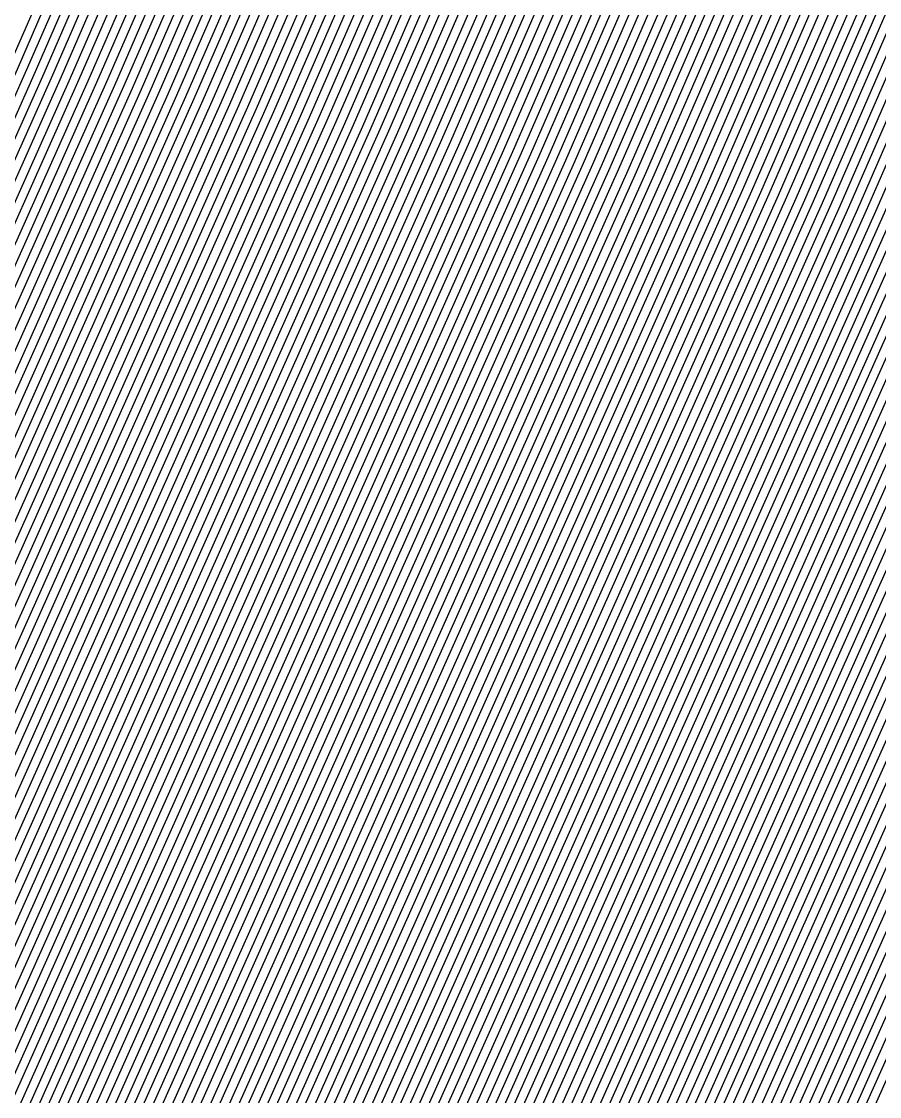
# Model space of a CAD drawing. Extents: x 7084 to 11035, y 13750 to 16729.
# Drawn here: x 7405.5 to 7450.4, y 14941.9 to 14998.2 of the extents above; entities that cross this region are included whole.
import ezdxf

# ---------------------------------------------------------------- set-up
doc = ezdxf.new("R2010")
doc.units = 0
doc.layers.add('Default', color=7, linetype='Continuous')

msp = doc.modelspace()

# ---------------------------------------------------------------- linework, layer by layer
at = {"layer": 'Default'}
for points in [[(7381.115, 14942.817), (7404.785, 14995.769), (7491.924, 15196.262), (7532.302, 15243.64), (7578.25, 15292.412), (7582.427, 15341.183), (7630.353, 15598.336), (7639.067, 15624.488), (7665.522, 15728.998), (7722.162, 16095.115), (7870.298, 16099.473), (7935.739, 16160.786), (8110.016, 16256.674), (8137.863, 16280.363), (8220.645, 16424.195), (8416.707, 16546.233)], [(7199.26, 14501.349), (7203.638, 14588.994), (7383.214, 14939.722), (7408.027, 14995.23), (7493.539, 15191.98), (7535.866, 15241.646), (7584.032, 15292.772), (7588.411, 15343.898), (7635.443, 15596.251), (7643.994, 15621.914), (7671.726, 15731.47), (7727.309, 16090.752), (7872.679, 16095.03), (7941.28, 16159.303), (8112.304, 16253.4), (8141.495, 16278.233), (8222.732, 16419.38), (8415.134, 16539.14)], [(7455.92, 14267.252), (7200.778, 14501.218), (7205.214, 14590.016), (7383.814, 14938.838), (7408.953, 14995.077), (7494, 15190.757), (7536.885, 15241.076), (7585.685, 15292.875), (7590.121, 15344.674), (7636.897, 15595.655), (7645.402, 15621.179), (7673.499, 15732.176), (7728.779, 16089.506), (7873.36, 16093.76), (7942.863, 16158.879), (8112.957, 16252.465), (8142.533, 16277.624), (8223.328, 16418.004), (8414.684, 16537.114)], [(7203.055, 14501.021), (7207.578, 14591.549), (7384.713, 14937.511), (7410.342, 14994.846), (7494.692, 15188.922), (7538.412, 15240.221), (7588.163, 15293.029), (7592.686, 15345.837), (7639.078, 15594.762), (7647.513, 15620.076), (7676.157, 15733.236), (7730.985, 16087.636), (7874.38, 16091.856), (7945.237, 16158.243), (8113.938, 16251.062), (8144.089, 16276.711), (8224.222, 16415.94), (8414.01, 16534.074)], [(8410.639, 16518.875), (8228.693, 16405.623), (8151.872, 16272.147), (8118.839, 16244.047), (7957.11, 16155.063), (7879.484, 16082.333), (7742.014, 16078.289), (7689.452, 15738.533), (7658.071, 15614.561), (7649.984, 15590.293), (7605.509, 15351.655), (7600.554, 15293.801), (7546.05, 15235.948), (7498.153, 15179.748), (7417.288, 14993.691), (7389.21, 14930.879), (7219.395, 14599.212), (7214.44, 14500.035), (7457.034, 14277.576), (7493.37, 14219.722), (7687.445, 14167.141), (7860.866, 14296.071)], [(8409.74, 16514.822), (8229.886, 16402.871), (8153.947, 16270.93), (8120.146, 16242.176), (7960.276, 16154.215), (7880.844, 16079.794), (7744.954, 16075.796), (7692.997, 15739.945), (7660.886, 15613.091), (7652.892, 15589.101), (7608.928, 15353.206), (7603.858, 15294.007), (7548.087, 15234.809), (7499.076, 15177.301), (7419.14, 14993.383), (7390.41, 14929.11), (7222.546, 14601.256), (7217.476, 14499.772), (7457.281, 14279.87), (7494.462, 14220.671), (7686.307, 14168.694), (7863.761, 14300.623)], [(7392.509, 14926.015), (7422.382, 14992.844), (7500.691, 15173.02), (7551.651, 15232.814), (7609.64, 15294.368), (7614.912, 15355.921), (7657.982, 15587.016), (7665.813, 15610.517), (7699.201, 15742.417), (7750.101, 16071.433), (7883.226, 16075.35), (7965.817, 16152.732), (8122.434, 16238.903), (8157.579, 16268.8), (8231.972, 16398.056), (8408.167, 16507.729)], [(8322.657, 14156.019), (8115.474, 14238.244), (7870.998, 14312.001), (7683.461, 14172.577), (7497.194, 14223.043), (7457.9, 14285.605), (7225.066, 14499.115), (7230.424, 14606.365), (7393.408, 14924.688), (7423.771, 14992.613), (7501.383, 15171.185), (7553.178, 15231.96), (7612.118, 15294.522), (7617.477, 15357.084), (7660.163, 15586.122), (7667.924, 15609.414), (7701.859, 15743.476), (7752.307, 16069.564), (7884.246, 16073.446), (7968.191, 16152.096), (8123.414, 16237.5), (8159.136, 16267.887), (8232.866, 16395.993), (8407.492, 16504.689)], [(7230.379, 14498.655), (7235.939, 14609.941), (7395.507, 14921.593), (7427.013, 14992.074), (7502.998, 15166.904), (7556.743, 15229.966), (7617.901, 15294.882), (7623.461, 15359.799), (7665.252, 15584.037), (7672.851, 15606.841), (7708.063, 15745.948), (7757.453, 16065.202), (7886.628, 16069.002), (7973.732, 16150.612), (8125.702, 16234.226), (8162.767, 16265.757), (8234.953, 16391.178), (8405.919, 16497.596)], [(7231.897, 14498.524), (7237.514, 14610.963), (7396.107, 14920.709), (7427.939, 14991.92), (7503.459, 15165.68), (7557.761, 15229.396), (7619.553, 15294.985), (7625.17, 15360.575), (7666.707, 15583.441), (7674.259, 15606.105), (7709.836, 15746.654), (7758.924, 16063.955), (7887.308, 16067.733), (7975.315, 16150.188), (8126.355, 16233.291), (8163.805, 16265.148), (8235.549, 16389.802), (8405.47, 16495.569)], [(8405.245, 16494.556), (8235.847, 16389.114), (8164.324, 16264.844), (8126.682, 16232.823), (7976.106, 16149.976), (7887.648, 16067.098), (7759.659, 16063.332), (7710.722, 15747.007), (7674.962, 15605.738), (7667.434, 15583.143), (7626.025, 15360.963), (7620.379, 15295.037), (7558.27, 15229.111), (7503.69, 15165.069), (7428.402, 14991.843), (7396.406, 14920.267), (7238.302, 14611.474), (7232.656, 14498.458), (7458.519, 14291.341), (7499.925, 14225.415), (7680.616, 14176.46), (7878.235, 14323.38)], [(7458.705, 14293.061), (7234.933, 14498.261), (7240.665, 14613.006), (7397.306, 14918.94), (7429.791, 14991.612), (7504.382, 15163.234), (7559.798, 15228.256), (7622.857, 15295.191), (7628.59, 15362.126), (7669.615, 15582.249), (7677.074, 15604.635), (7713.381, 15748.067), (7761.865, 16061.462), (7888.669, 16065.193), (7978.481, 16149.34), (8127.662, 16231.42), (8165.88, 16263.931), (8236.741, 16387.051), (8404.571, 16491.516)], [(7431.18, 14991.381), (7505.074, 15161.399), (7561.325, 15227.402), (7625.335, 15295.346), (7631.155, 15363.29), (7671.796, 15581.356), (7679.185, 15603.532), (7716.04, 15749.126), (7764.071, 16059.593), (7889.69, 16063.289), (7980.856, 16148.704), (8128.643, 16230.017), (8167.437, 16263.018), (8237.636, 16384.987), (8403.896, 16488.476)], [(7431.643, 14991.304), (7505.305, 15160.787), (7561.834, 15227.117), (7626.161, 15295.397), (7632.009, 15363.678), (7672.523, 15581.058), (7679.889, 15603.164), (7716.926, 15749.479), (7764.806, 16058.97), (7890.03, 16062.654), (7981.647, 16148.492), (8128.97, 16229.549), (8167.956, 16262.714), (8237.934, 16384.299), (8403.672, 16487.463)], [(7674.356, 14185.002), (7505.934, 14230.633), (7459.881, 14303.958), (7249.354, 14497.012), (7255.634, 14622.713), (7403.003, 14910.539), (7438.59, 14990.15), (7508.765, 15151.613), (7569.472, 15222.844), (7638.552, 15296.169), (7644.832, 15369.495), (7683.429, 15576.589), (7690.447, 15597.649), (7730.22, 15754.776), (7775.834, 16049.622), (7895.133, 16053.132), (7993.52, 16145.313), (8133.871, 16222.534), (8175.738, 16258.149), (8242.405, 16373.982), (8400.3, 16472.264), (8603.81, 16426.633)], [(8601.114, 16424.046), (8399.626, 16469.224), (8243.299, 16371.918), (8177.295, 16257.237), (8134.852, 16221.131), (7995.894, 16144.677), (7896.154, 16051.227), (7778.04, 16047.752), (7732.879, 15755.835), (7692.558, 15596.546), (7685.61, 15575.695), (7647.397, 15370.658), (7641.031, 15296.324), (7571, 15221.989), (7509.457, 15149.778), (7439.979, 14989.919), (7403.902, 14909.212), (7257.997, 14624.246), (7251.631, 14496.815), (7460.067, 14305.679), (7506.754, 14231.344), (7673.502, 14186.167)], [(7670.657, 14190.049), (7509.485, 14233.716), (7460.685, 14311.414), (7259.221, 14496.158), (7265.875, 14629.355), (7406.901, 14904.791), (7444.61, 14989.149), (7511.764, 15143.662), (7576.091, 15219.14), (7649.291, 15296.838), (7655.946, 15374.537), (7692.881, 15572.716), (7699.596, 15592.87), (7741.742, 15759.366), (7785.392, 16041.52), (7899.556, 16044.879), (8003.81, 16142.557), (8138.119, 16216.454), (8182.483, 16254.194), (8246.28, 16365.04), (8397.378, 16459.091), (8592.128, 16415.424)], [(7263.016, 14495.829), (7269.814, 14631.909), (7408.4, 14902.58), (7446.925, 14988.764), (7512.918, 15140.604), (7578.637, 15217.716), (7653.421, 15297.096), (7660.22, 15376.476), (7696.516, 15571.227), (7703.115, 15591.032), (7746.173, 15761.132), (7789.068, 16038.404), (7901.257, 16041.705), (8007.767, 16141.497), (8139.753, 16214.116), (8185.077, 16252.672), (8247.77, 16361.601), (8396.255, 16454.025), (8587.634, 16411.113)], [(7288.722, 14644.171), (7415.596, 14891.968), (7458.039, 14986.917), (7518.455, 15125.925), (7590.858, 15210.879), (7673.247, 15298.331), (7680.737, 15385.784), (7713.966, 15564.077), (7720.007, 15582.208), (7767.444, 15769.607), (7806.714, 16023.448), (7909.421, 16026.469), (8026.764, 16136.41), (8147.596, 16202.892), (8197.529, 16245.369), (8254.924, 16345.092), (8390.861, 16429.706), (8566.067, 16390.421)], [(7282.75, 14494.121), (7290.297, 14645.193), (7416.195, 14891.084), (7458.965, 14986.763), (7518.916, 15124.701), (7591.876, 15210.309), (7674.899, 15298.434), (7682.446, 15386.56), (7715.42, 15563.481), (7721.415, 15581.473), (7769.216, 15770.313), (7808.184, 16022.201), (7910.102, 16025.2), (8028.347, 16135.986), (8148.25, 16201.957), (8198.567, 16244.76), (8255.52, 16343.717), (8390.411, 16427.679), (8564.27, 16388.697)], [(8558.878, 16383.523), (8389.063, 16421.599), (8257.309, 16339.589), (8201.68, 16242.935), (8150.21, 16199.151), (8033.096, 16134.714), (7912.143, 16021.391), (7812.596, 16018.462), (7774.534, 15772.432), (7725.638, 15579.267), (7719.782, 15561.694), (7687.576, 15388.887), (7679.855, 15298.743), (7594.931, 15208.599), (7520.3, 15121.032), (7461.743, 14986.301), (7417.994, 14888.431), (7295.024, 14648.258), (7287.304, 14493.726), (7462.975, 14332.635)], [(8556.183, 16380.937), (8388.388, 16418.56), (8258.203, 16337.526), (8203.236, 16242.022), (8151.191, 16197.748), (8035.47, 16134.078), (7913.164, 16019.486), (7814.802, 16016.592), (7777.192, 15773.491), (7727.749, 15578.164), (7721.963, 15560.8), (7690.14, 15390.05), (7682.333, 15298.897), (7596.458, 15207.745), (7520.993, 15119.197), (7463.133, 14986.07), (7418.894, 14887.104), (7297.388, 14649.791), (7289.581, 14493.529), (7463.161, 14334.356), (7520.411, 14243.203), (7659.275, 14205.58), (7932.514, 14408.72)], [(7420.093, 14885.335), (7464.985, 14985.762), (7521.915, 15116.75), (7598.495, 15206.605), (7685.638, 15299.103), (7693.56, 15391.601), (7724.872, 15559.608), (7730.565, 15576.694), (7780.738, 15774.904), (7817.742, 16014.1), (7914.525, 16016.947), (8038.637, 16133.23), (8152.498, 16195.877), (8205.311, 16240.805), (8259.395, 16334.775), (8387.489, 16414.507), (8552.588, 16377.488)], [(7300.207, 14492.609), (7308.417, 14656.943), (7423.092, 14880.914), (7469.616, 14984.992), (7524.222, 15110.634), (7603.587, 15203.757), (7693.898, 15299.618), (7702.108, 15395.48), (7732.142, 15556.629), (7737.603, 15573.017), (7789.6, 15778.435), (7825.095, 16007.868), (7917.927, 16010.599), (8046.552, 16131.111), (8155.766, 16191.2), (8210.5, 16237.762), (8262.376, 16327.896), (8385.242, 16404.374), (8543.602, 16368.866)], [(8415.531, 14233.016), (8114.781, 14352.375), (7931.79, 14407.583), (7659.56, 14205.192), (7520.138, 14242.966), (7463.099, 14333.782), (7288.822, 14493.595), (7296.6, 14649.28), (7418.594, 14887.546), (7462.669, 14986.147), (7520.762, 15119.808), (7595.949, 15208.03), (7681.507, 15298.846), (7689.285, 15389.662), (7721.236, 15561.098), (7727.046, 15578.532), (7776.306, 15773.138), (7814.066, 16017.216), (7912.823, 16020.121), (8034.679, 16134.29), (8150.864, 16198.215), (8202.717, 16242.326), (8257.905, 16338.214)], [(8857.339, 13963.892), (8355.421, 14041.997), (8338.136, 14168.852), (8115.359, 14257.265), (7881.13, 14327.932), (7679.478, 14178.013), (7501.018, 14226.363), (7458.767, 14293.635), (7235.692, 14498.195), (7241.453, 14613.517), (7397.606, 14918.498), (7430.254, 14991.535), (7504.613, 15162.622), (7560.307, 15227.971), (7623.683, 15295.243), (7629.445, 15362.514), (7670.342, 15581.951), (7677.778, 15604.267), (7714.267, 15748.42), (7762.6, 16060.839), (7889.009, 16064.558), (7979.273, 16149.128), (8127.989, 16230.952)], [(8853.575, 13969.157), (8367.341, 14044.821), (8349.192, 14178.018), (8115.276, 14270.852), (7888.367, 14339.31), (7676.632, 14181.896), (7503.749, 14228.735), (7459.386, 14299.37), (7243.282, 14497.538), (7249.331, 14618.626), (7400.604, 14914.076), (7434.885, 14990.766), (7506.92, 15156.506), (7565.399, 15225.123), (7631.944, 15295.757), (7637.993, 15366.392), (7677.613, 15578.972), (7684.816, 15600.591), (7723.13, 15751.951), (7769.952, 16054.607), (7892.411, 16058.21), (7987.188, 16147.008), (8131.257, 16226.275)], [(8411.448, 14055.268), (8390.101, 14211.934), (8114.971, 14321.124), (7915.145, 14381.412), (7666.104, 14196.262), (7513.856, 14237.511), (7461.676, 14320.591), (7271.365, 14495.106), (7278.48, 14637.529), (7411.698, 14897.716), (7452.019, 14987.917), (7515.456, 15133.876), (7584.238, 15214.582), (7662.508, 15297.662), (7669.623, 15380.742), (7704.514, 15567.95), (7710.858, 15586.988), (7755.922, 15765.016), (7797.156, 16031.549), (7904.999, 16034.722), (8016.474, 16139.166), (8143.348, 16208.972)], [(8873.902, 13940.729), (8302.97, 14029.573), (8289.488, 14128.52), (8115.721, 14197.482), (7849.286, 14277.865), (7691.998, 14160.929), (7488.999, 14215.928), (7456.044, 14268.399), (7202.296, 14501.086), (7206.79, 14591.038), (7384.413, 14937.953), (7409.879, 14994.923), (7494.462, 15189.534), (7537.903, 15240.506), (7587.337, 15292.978), (7591.831, 15345.449), (7638.351, 15595.059), (7646.809, 15620.444), (7675.271, 15732.883), (7730.25, 16088.26), (7874.04, 16092.49), (7944.446, 16158.455)], [(8868.632, 13948.099), (8319.659, 14033.526), (8304.967, 14141.353), (8115.606, 14216.504), (7859.418, 14293.796), (7688.014, 14166.365), (7492.823, 14219.248), (7456.91, 14276.429), (7212.922, 14500.166), (7217.819, 14598.19), (7388.611, 14931.763), (7416.362, 14993.845), (7497.691, 15180.971), (7545.032, 15236.518), (7598.902, 15293.698), (7603.799, 15350.879), (7648.53, 15590.889), (7656.663, 15615.296), (7687.679, 15737.826), (7740.543, 16079.535), (7878.803, 16083.603), (7955.527, 16155.487)], [(8865.621, 13952.311), (8329.195, 14035.785), (8313.812, 14148.686), (8115.54, 14227.374), (7865.208, 14302.899), (7685.738, 14169.471), (7495.009, 14221.146), (7457.405, 14281.017), (7218.994, 14499.641), (7224.122, 14602.277), (7391.009, 14928.226), (7420.067, 14993.229), (7499.537, 15176.078), (7549.105, 15234.239), (7605.51, 15294.11), (7610.638, 15353.982), (7654.347, 15588.505), (7662.294, 15612.355), (7694.769, 15740.651), (7746.425, 16074.549), (7881.525, 16078.524), (7961.859, 16153.791)], [(8843.035, 13983.897), (8400.719, 14052.727), (8380.15, 14203.684), (8115.045, 14308.896), (7908.631, 14371.171), (7668.665, 14192.767), (7511.397, 14235.376), (7461.119, 14315.429), (7264.534, 14495.698), (7271.39, 14632.931), (7408.999, 14901.696), (7447.851, 14988.61), (7513.379, 15139.38), (7579.656, 15217.146), (7655.074, 15297.199), (7661.93, 15377.252), (7697.97, 15570.631), (7704.523, 15590.296), (7747.946, 15761.838), (7790.539, 16037.158), (7901.937, 16040.435), (8009.35, 16141.073)], [(8420.984, 14057.527), (8398.946, 14219.267), (8114.905, 14331.994), (7920.934, 14390.515), (7663.828, 14199.368), (7516.041, 14239.408), (7462.171, 14325.179), (7277.437, 14494.581), (7284.783, 14641.617), (7414.097, 14894.179), (7455.723, 14987.301), (7517.301, 15128.983), (7588.312, 15212.303), (7669.117, 15298.074), (7676.462, 15383.845), (7710.33, 15565.566), (7716.488, 15584.046), (7763.012, 15767.841), (7803.038, 16026.564), (7907.72, 16029.644), (8022.806, 16137.47)], [(8855.457, 13966.525), (8361.381, 14043.409), (8343.664, 14173.435), (8115.317, 14264.059), (7884.748, 14333.621), (7678.055, 14179.954), (7502.383, 14227.549), (7459.076, 14296.502), (7239.487, 14497.866), (7245.392, 14616.072), (7399.105, 14916.287), (7432.57, 14991.15), (7505.766, 15159.564), (7562.853, 15226.547), (7627.814, 15295.5), (7633.719, 15364.453), (7673.977, 15580.462), (7681.297, 15602.429), (7718.699, 15750.185), (7766.276, 16057.723), (7890.71, 16061.384)], [(8850.187, 13973.895), (8378.07, 14047.362), (8359.143, 14186.268), (8115.202, 14283.081), (7894.88, 14349.551), (7674.071, 14185.39), (7506.208, 14230.87), (7459.943, 14304.532), (7250.113, 14496.946), (7256.422, 14623.224), (7403.303, 14910.097), (7439.053, 14990.073), (7508.996, 15151.001), (7569.981, 15222.559), (7639.378, 15296.221), (7645.687, 15369.883), (7684.156, 15576.291), (7691.15, 15597.282), (7731.106, 15755.129), (7776.569, 16048.998), (7895.473, 16052.497)], [(7898.875, 16046.149), (7783.922, 16042.767), (7739.969, 15758.66), (7698.189, 15593.605), (7691.427, 15573.312), (7654.236, 15373.761), (7647.639, 15296.736), (7575.073, 15219.71), (7511.303, 15144.885), (7443.683, 14989.303), (7406.301, 14905.675), (7264.3, 14628.333), (7257.703, 14496.289), (7460.562, 14310.267), (7508.939, 14233.242), (7671.226, 14189.273), (7902.118, 14360.93), (8115.119, 14296.668), (8370.2, 14195.434), (8389.99, 14050.186), (8846.423, 13979.159)], [(7804.508, 16025.317), (7764.785, 15768.547), (7717.896, 15583.311), (7711.784, 15564.971), (7678.172, 15384.62), (7670.769, 15298.177), (7589.33, 15211.733), (7517.763, 15127.759), (7456.649, 14987.147), (7414.696, 14893.294), (7286.358, 14642.638), (7278.955, 14494.449), (7462.295, 14326.326), (7516.587, 14239.883), (7663.259, 14200.145), (7922.382, 14392.79), (8114.889, 14334.711), (8401.158, 14221.1), (8423.368, 14058.092)], [(7917.586, 16011.234), (7824.36, 16008.491), (7788.714, 15778.082), (7736.899, 15573.385), (7731.415, 15556.927), (7701.254, 15395.092), (7693.072, 15299.567), (7603.078, 15204.041), (7523.992, 15111.245), (7469.152, 14985.069), (7422.792, 14881.356), (7307.629, 14656.433), (7299.448, 14492.675), (7463.966, 14341.812), (7523.962, 14246.287), (7655.576, 14210.628), (7941.922, 14423.513), (8114.666, 14371.396), (8431.01, 14245.849)], [(7770.102, 15770.666), (7722.119, 15581.105), (7716.147, 15563.183), (7683.301, 15386.947), (7675.725, 15298.486), (7592.385, 15210.024), (7519.147, 15124.09), (7459.428, 14986.686), (7416.495, 14890.641), (7291.085, 14645.704), (7283.509, 14494.055), (7462.666, 14329.768), (7518.226, 14241.306), (7661.552, 14202.474), (7926.724, 14399.618), (8114.839, 14342.864), (8407.792, 14226.6)], [(7737.31, 15757.601), (7696.077, 15594.708), (7689.246, 15574.206), (7651.671, 15372.598), (7645.161, 15296.581), (7573.546, 15220.565), (7510.611, 15146.72), (7442.294, 14989.534), (7405.401, 14907.002), (7261.936, 14626.801), (7255.426, 14496.486), (7460.376, 14308.547), (7508.12, 14232.53), (7672.08, 14188.108), (7899.947, 14357.516), (8115.144, 14292.592), (8366.883, 14192.684), (8386.414, 14049.339), (8847.552, 13977.58)], [(7683.248, 15736.061), (7653.144, 15617.135), (7644.895, 15592.378), (7599.524, 15348.94), (7594.771, 15293.441), (7542.486, 15237.942), (7496.538, 15184.029), (7414.047, 14994.23), (7387.112, 14933.974), (7213.88, 14595.636), (7209.127, 14500.495), (7456.601, 14273.561), (7491.458, 14218.062), (7689.437, 14164.423), (7855.8, 14288.106), (8115.647, 14209.711), (8299.439, 14136.77), (8313.698, 14032.115), (8870.514, 13945.467)], [(8877.667, 13935.465), (8291.049, 14026.75), (8278.431, 14119.353), (8115.804, 14183.895), (7842.049, 14266.487), (7694.843, 14157.046), (7486.268, 14213.556), (7455.425, 14262.664), (7194.706, 14501.744), (7198.912, 14585.929), (7381.415, 14942.375), (7405.248, 14995.692), (7492.155, 15195.65), (7532.811, 15243.355), (7579.076, 15292.463), (7583.282, 15341.571), (7631.081, 15598.039)], [(7631.808, 15597.741), (7584.137, 15341.959), (7579.902, 15292.515), (7533.321, 15243.07), (7492.385, 15195.038), (7405.711, 14995.615), (7381.715, 14941.933), (7199.699, 14586.44), (7195.465, 14501.678), (7455.487, 14263.237), (7486.541, 14213.793), (7694.558, 14157.434), (7842.773, 14267.625), (8115.796, 14185.254), (8279.537, 14120.27), (8292.241, 14027.032), (8877.29, 13935.991)], [(7632.535, 15597.443), (7584.992, 15342.347), (7580.728, 15292.566), (7533.83, 15242.785), (7492.616, 15194.427), (7406.174, 14995.538), (7382.015, 14941.491), (7200.487, 14586.951), (7196.224, 14501.612), (7455.548, 14263.811), (7486.814, 14214.03), (7694.274, 14157.822), (7843.496, 14268.762), (8115.787, 14186.613), (8280.643, 14121.187), (8293.433, 14027.314), (8876.914, 13936.518)], [(7633.262, 15597.145), (7585.847, 15342.735), (7581.554, 15292.618), (7534.339, 15242.5), (7492.847, 15193.815), (7406.637, 14995.461), (7382.314, 14941.049), (7201.275, 14587.461), (7196.983, 14501.546), (7455.61, 14264.384), (7487.087, 14214.267), (7693.989, 14158.211), (7844.22, 14269.9), (8115.779, 14187.972), (8281.748, 14122.103), (8294.625, 14027.597), (8876.537, 13937.044)], [(8875.032, 13939.15), (8299.393, 14028.726), (8286.171, 14125.77), (8115.746, 14193.406), (7847.115, 14274.452), (7692.851, 14159.764), (7488.18, 14215.216), (7455.858, 14266.679), (7200.019, 14501.284), (7204.426, 14589.505), (7383.514, 14939.28), (7408.49, 14995.153), (7493.769, 15191.369), (7536.376, 15241.361), (7584.859, 15292.823), (7589.266, 15344.286), (7636.17, 15595.953)], [(8874.279, 13940.203), (8301.778, 14029.291), (8288.382, 14127.603), (8115.73, 14196.124), (7848.562, 14276.728), (7692.282, 14160.54), (7488.726, 14215.69), (7455.982, 14267.826), (7201.537, 14501.152), (7206.002, 14590.527), (7384.113, 14938.396), (7409.416, 14995), (7494.231, 15190.145), (7537.394, 15240.791), (7586.511, 15292.926), (7590.976, 15345.062), (7637.624, 15595.357)], [(7639.805, 15594.464), (7593.54, 15346.225), (7588.989, 15293.081), (7538.922, 15239.936), (7494.923, 15188.311), (7410.805, 14994.769), (7385.013, 14937.069), (7208.365, 14592.06), (7203.814, 14500.955), (7456.167, 14269.546), (7489.546, 14216.402), (7691.428, 14161.705), (7850.734, 14280.141), (8115.705, 14200.2), (8291.699, 14130.353), (8305.354, 14030.138), (8873.149, 13941.782)], [(8872.773, 13942.308), (8306.546, 14030.42), (8292.805, 14131.27), (8115.697, 14201.559), (7851.457, 14281.279), (7691.144, 14162.094), (7489.819, 14216.639), (7456.229, 14270.12), (7204.573, 14500.889), (7209.153, 14592.57), (7385.313, 14936.627), (7411.268, 14994.692), (7495.154, 15187.699), (7539.431, 15239.652), (7589.815, 15293.132), (7594.395, 15346.613), (7640.532, 15594.166)], [(7641.259, 15593.868), (7595.25, 15347.001), (7590.641, 15293.184), (7539.94, 15239.367), (7495.384, 15187.087), (7411.731, 14994.615), (7385.613, 14936.185), (7209.941, 14593.081), (7205.332, 14500.824), (7456.291, 14270.693), (7490.092, 14216.876), (7690.859, 14162.482), (7852.181, 14282.417), (8115.688, 14202.917), (8293.91, 14132.186), (8307.738, 14030.703), (8872.397, 13942.835)], [(8872.02, 13943.361), (8308.93, 14030.985), (8295.016, 14133.103), (8115.68, 14204.276), (7852.905, 14283.555), (7690.575, 14162.87), (7490.365, 14217.113), (7456.353, 14271.267), (7206.091, 14500.758), (7210.729, 14593.592), (7385.912, 14935.743), (7412.194, 14994.538), (7495.615, 15186.476), (7540.449, 15239.082), (7591.467, 15293.235), (7596.105, 15347.389), (7641.986, 15593.57)], [(7642.714, 15593.272), (7596.96, 15347.776), (7592.293, 15293.287), (7540.958, 15238.797), (7495.846, 15185.864), (7412.657, 14994.461), (7386.212, 14935.3), (7211.517, 14594.103), (7206.85, 14500.692), (7456.415, 14271.84), (7490.638, 14217.351), (7690.29, 14163.258), (7853.628, 14284.693), (8115.672, 14205.635), (8296.122, 14134.02), (8310.122, 14031.268), (8871.644, 13943.888)], [(7643.441, 15592.974), (7597.815, 15348.164), (7593.119, 15293.338), (7541.467, 15238.512), (7496.076, 15185.252), (7413.12, 14994.384), (7386.512, 14934.858), (7212.304, 14594.614), (7207.609, 14500.626), (7456.477, 14272.414), (7490.911, 14217.588), (7690.006, 14163.647), (7854.352, 14285.83), (8115.664, 14206.993), (8297.227, 14134.936), (8311.314, 14031.55), (8871.267, 13944.414)], [(7644.168, 15592.676), (7598.67, 15348.552), (7593.945, 15293.39), (7541.977, 15238.227), (7496.307, 15184.641), (7413.584, 14994.307), (7386.812, 14934.416), (7213.092, 14595.125), (7208.368, 14500.561), (7456.539, 14272.987), (7491.184, 14217.825), (7689.721, 14164.035), (7855.076, 14286.968), (8115.655, 14208.352), (8298.333, 14135.853), (8312.506, 14031.832), (8870.891, 13944.941)], [(8314.89, 14032.397), (8300.544, 14137.686), (8115.639, 14211.07), (7856.523, 14289.244), (7689.152, 14164.811), (7491.731, 14218.299), (7456.662, 14274.134), (7209.886, 14500.429), (7214.668, 14596.147), (7387.411, 14933.532), (7414.51, 14994.153), (7496.769, 15183.418), (7542.995, 15237.657), (7595.597, 15293.493), (7600.379, 15349.328), (7645.622, 15592.08)], [(8869.762, 13946.52), (8316.082, 14032.679), (8301.65, 14138.603), (8115.631, 14212.428), (7857.247, 14290.382), (7688.868, 14165.2), (7492.004, 14218.537), (7456.724, 14274.708), (7210.645, 14500.364), (7215.456, 14596.658), (7387.711, 14933.09), (7414.973, 14994.076), (7496.999, 15182.806), (7543.504, 15237.373), (7596.423, 15293.544), (7601.234, 15349.716), (7646.349, 15591.782)], [(7647.076, 15591.485), (7602.089, 15350.103), (7597.249, 15293.596), (7544.013, 15237.088), (7497.23, 15182.194), (7415.436, 14993.999), (7388.011, 14932.647), (7216.243, 14597.168), (7211.404, 14500.298), (7456.786, 14275.282), (7492.277, 14218.774), (7688.583, 14165.588), (7857.971, 14291.52), (8115.622, 14213.787), (8302.756, 14139.519), (8317.274, 14032.962), (8869.385, 13947.046)], [(7647.803, 15591.187), (7602.944, 15350.491), (7598.075, 15293.647), (7544.522, 15236.803), (7497.461, 15181.583), (7415.899, 14993.922), (7388.311, 14932.205), (7217.031, 14597.679), (7212.163, 14500.232), (7456.848, 14275.855), (7492.55, 14219.011), (7688.299, 14165.976), (7858.695, 14292.658), (8115.614, 14215.146), (8303.861, 14140.436), (8318.467, 14033.244), (8869.009, 13947.573)], [(7649.257, 15590.591), (7604.654, 15351.267), (7599.728, 15293.75), (7545.541, 15236.233), (7497.922, 15180.359), (7416.825, 14993.768), (7388.911, 14931.321), (7218.607, 14598.701), (7213.681, 14500.101), (7456.972, 14277.002), (7493.096, 14219.485), (7687.729, 14166.753), (7860.142, 14294.933), (8115.598, 14217.863), (8306.072, 14142.269), (8320.851, 14033.809), (8868.256, 13948.626)], [(7650.711, 15589.995), (7606.363, 15352.043), (7601.38, 15293.853), (7546.559, 15235.663), (7498.384, 15179.136), (7417.751, 14993.614), (7389.51, 14930.437), (7220.182, 14599.723), (7215.199, 14499.969), (7457.096, 14278.149), (7493.643, 14219.96), (7687.16, 14167.529), (7861.589, 14297.209), (8115.581, 14220.58), (8308.284, 14144.103), (8323.235, 14034.374), (8867.503, 13949.679)], [(8867.127, 13950.205), (8324.427, 14034.656), (8309.389, 14145.019), (8115.573, 14221.939), (7862.313, 14298.347), (7686.876, 14167.918), (7493.916, 14220.197), (7457.158, 14278.723), (7215.958, 14499.904), (7220.97, 14600.234), (7389.81, 14929.994), (7418.214, 14993.537), (7498.614, 15178.525), (7547.068, 15235.378), (7602.206, 15293.904), (7607.218, 15352.43), (7651.438, 15589.697)], [(8866.75, 13950.731), (8325.619, 14034.938), (8310.495, 14145.936), (8115.565, 14223.298), (7863.037, 14299.485), (7686.591, 14168.306), (7494.189, 14220.434), (7457.22, 14279.296), (7216.717, 14499.838), (7221.758, 14600.745), (7390.11, 14929.552), (7418.677, 14993.46), (7498.845, 15177.913), (7547.578, 15235.093), (7603.032, 15293.956), (7608.073, 15352.818), (7652.165, 15589.399)], [(7655.074, 15588.208), (7611.493, 15354.37), (7606.336, 15294.162), (7549.614, 15233.954), (7499.768, 15175.466), (7420.53, 14993.152), (7391.309, 14927.784), (7224.909, 14602.788), (7219.753, 14499.575), (7457.467, 14281.59), (7495.282, 14221.383), (7685.453, 14169.859), (7865.932, 14304.036), (8115.532, 14228.733), (8314.918, 14149.602), (8330.387, 14036.068), (8865.244, 13952.837)], [(8864.868, 13953.364), (8331.579, 14036.35), (8316.023, 14150.519), (8115.523, 14230.091), (7866.655, 14305.174), (7685.169, 14170.247), (7495.555, 14221.62), (7457.529, 14282.164), (7220.512, 14499.509), (7225.697, 14603.299), (7391.609, 14927.341), (7420.993, 14993.075), (7499.998, 15174.855), (7550.123, 15233.669), (7607.162, 15294.213), (7612.347, 15354.757), (7655.801, 15587.91)], [(7656.528, 15587.612), (7613.202, 15355.145), (7607.988, 15294.265), (7550.633, 15233.384), (7500.229, 15174.243), (7421.456, 14992.998), (7391.909, 14926.899), (7226.485, 14603.81), (7221.271, 14499.444), (7457.591, 14282.738), (7495.828, 14221.857), (7684.884, 14170.636), (7867.379, 14306.312), (8115.515, 14231.45), (8317.129, 14151.436), (8332.771, 14036.632), (8864.491, 13953.89)], [(7657.255, 15587.314), (7614.057, 15355.533), (7608.814, 15294.316), (7551.142, 15233.099), (7500.46, 15173.631), (7421.919, 14992.921), (7392.209, 14926.457), (7227.273, 14604.321), (7222.03, 14499.378), (7457.653, 14283.311), (7496.101, 14222.094), (7684.599, 14171.024), (7868.103, 14307.45), (8115.507, 14232.809), (8318.235, 14152.352), (8333.963, 14036.915), (8864.115, 13954.417)], [(8863.362, 13955.469), (8336.347, 14037.479), (8320.446, 14154.186), (8115.49, 14235.526), (7869.55, 14309.726), (7684.03, 14171.8), (7496.647, 14222.569), (7457.777, 14284.458), (7223.548, 14499.246), (7228.848, 14605.343), (7392.808, 14925.573), (7422.845, 14992.767), (7500.921, 15172.408), (7552.16, 15232.53), (7610.466, 15294.419), (7615.767, 15356.309), (7658.709, 15586.718)], [(7659.436, 15586.42), (7616.622, 15356.697), (7611.292, 15294.471), (7552.669, 15232.245), (7501.152, 15171.797), (7423.308, 14992.69), (7393.108, 14925.131), (7229.636, 14605.854), (7224.307, 14499.181), (7457.838, 14285.032), (7496.921, 14222.806), (7683.746, 14172.189), (7870.274, 14310.864), (8115.482, 14236.885), (8321.551, 14155.102), (8337.54, 14037.762), (8862.986, 13955.996)], [(8862.233, 13957.049), (8339.924, 14038.327), (8323.763, 14156.935), (8115.466, 14239.602), (7871.721, 14313.139), (7683.177, 14172.965), (7497.467, 14223.28), (7457.962, 14286.179), (7225.825, 14499.049), (7231.212, 14606.876), (7393.708, 14924.246), (7424.234, 14992.536), (7501.613, 15170.573), (7553.688, 15231.675), (7612.945, 15294.574), (7618.332, 15357.472), (7660.89, 15585.824)], [(8861.856, 13957.575), (8341.116, 14038.609), (8324.868, 14157.852), (8115.458, 14240.961), (7872.445, 14314.277), (7682.892, 14173.354), (7497.74, 14223.517), (7458.024, 14286.752), (7226.584, 14498.984), (7232, 14607.386), (7394.008, 14923.804), (7424.697, 14992.459), (7501.844, 15169.962), (7554.197, 15231.39), (7613.771, 15294.625), (7619.186, 15357.86), (7661.617, 15585.526)], [(8861.48, 13958.102), (8342.308, 14038.891), (8325.974, 14158.769), (8115.449, 14242.32), (7873.169, 14315.415), (7682.608, 14173.742), (7498.013, 14223.754), (7458.086, 14287.326), (7227.343, 14498.918), (7232.787, 14607.897), (7394.308, 14923.362), (7425.16, 14992.382), (7502.075, 15169.35), (7554.706, 15231.105), (7614.597, 15294.677), (7620.041, 15358.248), (7662.344, 15585.228)], [(8861.104, 13958.628), (8343.5, 14039.174), (8327.08, 14159.685), (8115.441, 14243.678), (7873.893, 14316.553), (7682.323, 14174.13), (7498.286, 14223.992), (7458.148, 14287.899), (7228.102, 14498.852), (7233.575, 14608.408), (7394.607, 14922.92), (7425.623, 14992.305), (7502.306, 15168.738), (7555.215, 15230.82), (7615.423, 15294.728), (7620.896, 15358.636), (7663.071, 15584.931)], [(8860.727, 13959.154), (8344.692, 14039.456), (8328.185, 14160.602), (8115.433, 14245.037), (7874.616, 14317.691), (7682.039, 14174.518), (7498.559, 14224.229), (7458.21, 14288.473), (7228.861, 14498.786), (7234.363, 14608.919), (7394.907, 14922.477), (7426.087, 14992.228), (7502.536, 15168.127), (7555.724, 15230.535), (7616.249, 15294.779), (7621.751, 15359.024), (7663.798, 15584.633)], [(8860.351, 13959.681), (8345.884, 14039.738), (8329.291, 14161.519), (8115.425, 14246.396), (7875.34, 14318.829), (7681.754, 14174.907), (7498.833, 14224.466), (7458.272, 14289.046), (7229.62, 14498.721), (7235.151, 14609.43), (7395.207, 14922.035), (7426.55, 14992.151), (7502.767, 15167.515), (7556.234, 15230.25), (7617.075, 15294.831), (7622.606, 15359.411), (7664.525, 15584.335)], [(7717.192, 15583.679), (7711.057, 15565.268), (7677.317, 15384.233), (7669.943, 15298.125), (7588.821, 15212.018), (7517.532, 15128.371), (7456.186, 14987.224), (7414.396, 14893.737), (7285.571, 14642.127), (7278.196, 14494.515), (7462.233, 14325.753), (7516.314, 14239.646), (7663.543, 14199.756), (7921.658, 14391.652), (8114.897, 14333.353), (8400.052, 14220.183), (8422.176, 14057.81)], [(8858.469, 13962.313), (8351.844, 14041.15), (8334.819, 14166.102), (8115.383, 14253.189), (7878.959, 14324.518), (7680.331, 14176.848), (7500.198, 14225.652), (7458.581, 14291.914), (7233.415, 14498.392), (7239.09, 14611.984), (7396.706, 14919.824), (7428.865, 14991.766), (7503.92, 15164.457), (7558.779, 15228.826), (7621.205, 15295.088), (7626.88, 15361.351), (7668.161, 15582.845)], [(8858.092, 13962.84), (8353.036, 14041.433), (8335.925, 14167.018), (8115.375, 14254.548), (7879.682, 14325.656), (7680.047, 14177.236), (7500.471, 14225.889), (7458.643, 14292.488), (7234.174, 14498.326), (7239.878, 14612.495), (7397.006, 14919.382), (7429.328, 14991.689), (7504.151, 15163.845), (7559.289, 15228.541), (7622.031, 15295.14), (7627.735, 15361.738), (7668.888, 15582.547)], [(8402.263, 14222.016), (8114.88, 14336.07), (7923.106, 14393.928), (7662.974, 14200.533), (7516.86, 14240.12), (7462.357, 14326.9), (7279.714, 14494.384), (7287.146, 14643.149), (7414.996, 14892.852), (7457.113, 14987.07), (7517.993, 15127.148), (7589.839, 15211.448), (7671.595, 15298.228), (7679.027, 15385.008), (7712.512, 15564.673), (7718.6, 15582.944)], [(8403.369, 14222.933), (8114.872, 14337.429), (7923.829, 14395.066), (7662.69, 14200.921), (7517.133, 14240.357), (7462.418, 14327.473), (7280.473, 14494.318), (7287.934, 14643.66), (7415.296, 14892.41), (7457.576, 14986.993), (7518.224, 15126.536), (7590.348, 15211.163), (7672.421, 15298.28), (7679.882, 15385.396), (7713.239, 15564.375), (7719.303, 15582.576)], [(8856.963, 13964.419), (8356.613, 14042.28), (8339.242, 14169.768), (8115.35, 14258.624), (7881.854, 14329.07), (7679.193, 14178.401), (7501.291, 14226.601), (7458.829, 14294.208), (7236.451, 14498.129), (7242.241, 14614.028), (7397.906, 14918.056), (7430.717, 14991.458), (7504.843, 15162.011), (7560.816, 15227.687), (7624.509, 15295.294), (7630.3, 15362.902), (7671.069, 15581.654)], [(8405.58, 14224.766), (8114.856, 14340.146), (7925.277, 14397.342), (7662.121, 14201.698), (7517.68, 14240.831), (7462.542, 14328.62), (7281.991, 14494.186), (7289.51, 14644.682), (7415.896, 14891.526), (7458.502, 14986.84), (7518.686, 15125.313), (7591.367, 15210.594), (7674.073, 15298.383), (7681.592, 15386.172), (7714.693, 15563.779), (7720.711, 15581.841)], [(7673.25, 15580.76), (7632.864, 15364.065), (7626.988, 15295.449), (7562.344, 15226.832), (7505.535, 15160.176), (7432.107, 14991.227), (7398.805, 14916.729), (7244.605, 14615.561), (7238.728, 14497.932), (7459.014, 14295.929), (7502.11, 14227.312), (7678.34, 14179.566), (7884.025, 14332.483), (8115.326, 14262.7), (8342.559, 14172.518), (8360.189, 14043.127), (8855.834, 13965.998)], [(8408.897, 14227.516), (8114.831, 14344.222), (7927.448, 14400.755), (7661.267, 14202.863), (7518.499, 14241.543), (7462.728, 14330.341), (7284.268, 14493.989), (7291.873, 14646.215), (7416.795, 14890.199), (7459.891, 14986.609), (7519.378, 15123.478), (7592.894, 15209.739), (7676.551, 15298.537), (7684.156, 15387.335), (7716.874, 15562.885), (7722.823, 15580.738)], [(7723.526, 15580.37), (7717.601, 15562.587), (7685.011, 15387.723), (7677.377, 15298.589), (7593.403, 15209.454), (7519.608, 15122.866), (7460.354, 14986.532), (7417.095, 14889.757), (7292.661, 14646.725), (7285.027, 14493.924), (7462.79, 14330.915), (7518.772, 14241.78), (7660.983, 14203.251), (7928.172, 14401.893), (8114.823, 14345.581), (8410.003, 14228.433)], [(8855.081, 13967.051), (8362.573, 14043.691), (8344.77, 14174.352), (8115.309, 14265.418), (7885.472, 14334.759), (7677.771, 14180.342), (7502.657, 14227.787), (7459.138, 14297.076), (7240.246, 14497.801), (7246.18, 14616.583), (7399.405, 14915.845), (7433.033, 14991.073), (7505.997, 15158.952), (7563.362, 15226.262), (7628.64, 15295.552), (7634.574, 15364.841), (7674.704, 15580.164)], [(8854.704, 13967.578), (8363.765, 14043.974), (8345.876, 14175.268), (8115.301, 14266.776), (7886.196, 14335.897), (7677.486, 14180.731), (7502.93, 14228.024), (7459.2, 14297.65), (7241.005, 14497.735), (7246.968, 14617.093), (7399.705, 14915.403), (7433.496, 14990.997), (7506.227, 15158.341), (7563.871, 15225.977), (7629.466, 15295.603), (7635.429, 15365.229), (7675.431, 15579.866)], [(8411.108, 14229.35), (8114.814, 14346.94), (7928.895, 14403.031), (7660.698, 14203.639), (7519.045, 14242.017), (7462.852, 14331.488), (7285.786, 14493.858), (7293.449, 14647.236), (7417.395, 14889.315), (7460.817, 14986.455), (7519.839, 15122.255), (7593.913, 15209.169), (7678.203, 15298.64), (7685.866, 15388.111), (7718.328, 15562.289), (7724.23, 15580.002)], [(8854.328, 13968.104), (8364.957, 14044.256), (8346.981, 14176.185), (8115.293, 14268.135), (7886.92, 14337.035), (7677.201, 14181.119), (7503.203, 14228.261), (7459.262, 14298.223), (7241.764, 14497.669), (7247.756, 14617.604), (7400.004, 14914.961), (7433.959, 14990.92), (7506.458, 15157.729), (7564.38, 15225.692), (7630.292, 15295.655), (7636.284, 15365.617), (7676.158, 15579.568)], [(8853.951, 13968.63), (8366.149, 14044.539), (8348.087, 14177.101), (8115.284, 14269.494), (7887.643, 14338.173), (7676.917, 14181.507), (7503.476, 14228.498), (7459.324, 14298.797), (7242.523, 14497.604), (7248.544, 14618.115), (7400.304, 14914.518), (7434.422, 14990.843), (7506.689, 15157.118), (7564.89, 15225.407), (7631.118, 15295.706), (7637.139, 15366.004), (7676.885, 15579.27)], [(7678.34, 15578.674), (7638.848, 15366.78), (7632.77, 15295.809), (7565.908, 15224.838), (7507.15, 15155.894), (7435.348, 14990.689), (7400.904, 14913.634), (7250.119, 14619.137), (7244.041, 14497.472), (7459.448, 14299.944), (7504.022, 14228.972), (7676.348, 14182.284), (7889.091, 14340.448), (8115.268, 14272.211), (8350.298, 14178.935), (8368.533, 14045.103), (8853.199, 13969.683)], [(7679.067, 15578.376), (7639.703, 15367.168), (7633.596, 15295.86), (7566.417, 15224.553), (7507.381, 15155.283), (7435.811, 14990.612), (7401.204, 14913.192), (7250.907, 14619.648), (7244.8, 14497.406), (7459.51, 14300.517), (7504.296, 14229.21), (7676.063, 14182.672), (7889.814, 14341.586), (8115.26, 14273.57), (8351.404, 14179.851), (8369.725, 14045.386), (8852.822, 13970.21)], [(8852.446, 13970.736), (8370.917, 14045.668), (8352.509, 14180.768), (8115.251, 14274.929), (7890.538, 14342.724), (7675.779, 14183.06), (7504.569, 14229.447), (7459.571, 14301.091), (7245.559, 14497.341), (7251.695, 14620.159), (7401.504, 14912.75), (7436.274, 14990.535), (7507.612, 15154.671), (7566.926, 15224.268), (7634.422, 15295.912), (7640.558, 15367.556), (7679.794, 15578.079)], [(8852.069, 13971.263), (8372.109, 14045.95), (8353.615, 14181.685), (8115.243, 14276.287), (7891.262, 14343.862), (7675.494, 14183.449), (7504.842, 14229.684), (7459.633, 14301.664), (7246.318, 14497.275), (7252.483, 14620.67), (7401.803, 14912.308), (7436.737, 14990.458), (7507.842, 15154.059), (7567.435, 15223.983), (7635.248, 15295.963), (7641.413, 15367.944), (7680.521, 15577.781)], [(7681.248, 15577.483), (7642.268, 15368.331), (7636.074, 15296.015), (7567.945, 15223.698), (7508.073, 15153.448), (7437.2, 14990.381), (7402.103, 14911.865), (7253.27, 14621.181), (7247.077, 14497.209), (7459.695, 14302.238), (7505.115, 14229.921), (7675.21, 14183.837), (7891.986, 14345), (8115.235, 14277.646), (8354.721, 14182.601), (8373.301, 14046.233), (8851.693, 13971.789)], [(8417.742, 14234.849), (8114.765, 14355.092), (7933.238, 14409.858), (7658.991, 14205.969), (7520.684, 14243.44), (7463.223, 14334.929), (7290.34, 14493.464), (7298.176, 14650.302), (7419.194, 14886.662), (7463.596, 14985.993), (7521.223, 15118.585), (7596.968, 15207.46), (7683.16, 15298.949), (7690.995, 15390.438), (7722.69, 15560.502), (7728.453, 15577.796)], [(8851.316, 13972.315), (8374.494, 14046.515), (8355.826, 14183.518), (8115.227, 14279.005), (7892.709, 14346.138), (7674.925, 14184.225), (7505.388, 14230.158), (7459.757, 14302.811), (7247.836, 14497.144), (7254.058, 14621.692), (7402.403, 14911.423), (7437.663, 14990.304), (7508.304, 15152.836), (7568.454, 15223.413), (7636.9, 15296.066), (7643.123, 15368.719), (7681.975, 15577.185)], [(7682.702, 15576.887), (7643.978, 15369.107), (7637.726, 15296.118), (7568.963, 15223.128), (7508.535, 15152.225), (7438.126, 14990.227), (7402.703, 14910.981), (7254.846, 14622.202), (7248.595, 14497.078), (7459.819, 14303.385), (7505.661, 14230.396), (7674.641, 14184.614), (7893.433, 14347.275), (8115.218, 14280.363), (8356.932, 14184.434), (8375.686, 14046.797), (8850.94, 13972.842)], [(7729.157, 15577.429), (7723.417, 15560.204), (7691.85, 15390.826), (7683.986, 15299), (7597.477, 15207.175), (7521.454, 15117.973), (7464.059, 14985.916), (7419.494, 14886.22), (7298.963, 14650.813), (7291.099, 14493.398), (7463.285, 14335.503), (7520.957, 14243.678), (7658.706, 14206.357), (7933.961, 14410.996), (8114.757, 14356.451), (8418.848, 14235.766)], [(8419.954, 14236.683), (8114.748, 14357.809), (7934.685, 14412.134), (7658.422, 14206.745), (7521.231, 14243.915), (7463.347, 14336.076), (7291.858, 14493.332), (7299.751, 14651.324), (7419.793, 14885.778), (7464.522, 14985.839), (7521.685, 15117.362), (7597.986, 15206.89), (7684.812, 15299.052), (7692.705, 15391.214), (7724.145, 15559.906), (7729.861, 15577.061)], [(8422.165, 14238.516), (8114.732, 14360.527), (7936.133, 14414.41), (7657.853, 14207.522), (7521.777, 14244.389), (7463.471, 14337.224), (7293.376, 14493.201), (7301.327, 14652.345), (7420.393, 14884.893), (7465.448, 14985.685), (7522.146, 15116.139), (7599.004, 15206.32), (7686.464, 15299.155), (7694.415, 15391.989), (7725.599, 15559.31), (7731.268, 15576.326)], [(7684.883, 15575.993), (7646.542, 15370.271), (7640.204, 15296.272), (7570.49, 15222.274), (7509.227, 15150.39), (7439.516, 14989.996), (7403.602, 14909.655), (7257.209, 14623.735), (7250.872, 14496.881), (7460.005, 14305.105), (7506.481, 14231.107), (7673.787, 14185.778), (7895.604, 14350.689), (8115.194, 14284.439), (8360.249, 14187.184), (8379.262, 14047.645), (8849.811, 13974.421)], [(8423.271, 14239.433), (8114.724, 14361.885), (7936.856, 14415.548), (7657.568, 14207.91), (7522.05, 14244.626), (7463.533, 14337.797), (7294.135, 14493.135), (7302.115, 14652.856), (7420.693, 14884.451), (7465.911, 14985.608), (7522.377, 15115.527), (7599.514, 15206.036), (7687.29, 15299.206), (7695.269, 15392.377), (7726.326, 15559.012), (7731.972, 15575.958)], [(8849.058, 13975.474), (8381.646, 14048.209), (8362.46, 14189.018), (8115.177, 14287.157), (7897.052, 14352.965), (7673.218, 14186.555), (7507.027, 14231.581), (7460.128, 14306.253), (7252.39, 14496.749), (7258.785, 14624.757), (7404.202, 14908.77), (7440.442, 14989.842), (7509.688, 15149.166), (7571.509, 15221.704), (7641.857, 15296.375), (7648.252, 15371.046), (7686.337, 15575.397)], [(7732.676, 15575.591), (7727.053, 15558.714), (7696.124, 15392.765), (7688.116, 15299.258), (7600.023, 15205.751), (7522.608, 15114.915), (7466.374, 14985.531), (7420.993, 14884.009), (7302.902, 14653.367), (7294.894, 14493.069), (7463.594, 14338.371), (7522.323, 14244.864), (7657.284, 14208.298), (7937.58, 14416.686), (8114.715, 14363.244), (8424.376, 14240.349)], [(8425.482, 14241.266), (8114.707, 14364.603), (7938.304, 14417.823), (7656.999, 14208.687), (7522.596, 14245.101), (7463.656, 14338.944), (7295.653, 14493.004), (7303.69, 14653.878), (7421.293, 14883.567), (7466.837, 14985.454), (7522.838, 15114.304), (7600.532, 15205.466), (7688.942, 15299.309), (7696.979, 15393.153), (7727.78, 15558.417), (7733.38, 15575.223)], [(8848.681, 13976.001), (8382.838, 14048.492), (8363.566, 14189.934), (8115.169, 14288.516), (7897.775, 14354.103), (7672.933, 14186.943), (7507.3, 14231.819), (7460.19, 14306.826), (7253.149, 14496.684), (7259.573, 14625.268), (7404.502, 14908.328), (7440.905, 14989.765), (7509.919, 15148.555), (7572.018, 15221.419), (7642.683, 15296.427), (7649.107, 15371.434), (7687.064, 15575.099)], [(7687.791, 15574.802), (7649.962, 15371.822), (7643.509, 15296.478), (7572.527, 15221.134), (7510.149, 15147.943), (7441.368, 14989.688), (7404.802, 14907.886), (7260.361, 14625.779), (7253.908, 14496.618), (7460.252, 14307.4), (7507.573, 14232.056), (7672.649, 14187.331), (7898.499, 14355.241), (8115.161, 14289.874), (8364.671, 14190.851), (8384.03, 14048.774), (8848.305, 13976.527)], [(8426.587, 14242.182), (8114.699, 14365.962), (7939.027, 14418.961), (7656.714, 14209.075), (7522.869, 14245.338), (7463.718, 14339.518), (7296.412, 14492.938), (7304.478, 14654.389), (7421.592, 14883.125), (7467.3, 14985.377), (7523.069, 15113.692), (7601.041, 15205.181), (7689.768, 15299.361), (7697.834, 15393.541), (7728.507, 15558.119), (7734.084, 15574.855)], [(8847.929, 13977.053), (8385.222, 14049.056), (8365.777, 14191.768), (8115.152, 14291.233), (7899.223, 14356.378), (7672.364, 14187.72), (7507.846, 14232.293), (7460.314, 14307.973), (7254.667, 14496.552), (7261.149, 14626.29), (7405.102, 14907.444), (7441.831, 14989.611), (7510.38, 15147.332), (7573.036, 15220.849), (7644.335, 15296.53), (7650.816, 15372.21), (7688.518, 15574.504)], [(8427.693, 14243.099), (8114.691, 14367.32), (7939.751, 14420.099), (7656.43, 14209.463), (7523.143, 14245.575), (7463.78, 14340.091), (7297.171, 14492.872), (7305.266, 14654.9), (7421.892, 14882.682), (7467.763, 14985.3), (7523.3, 15113.08), (7601.55, 15204.896), (7690.594, 15299.412), (7698.689, 15393.928), (7729.234, 15557.821), (7734.788, 15574.488)], [(8428.799, 14244.016), (8114.682, 14368.679), (7940.475, 14421.237), (7656.145, 14209.851), (7523.416, 14245.812), (7463.842, 14340.665), (7297.93, 14492.806), (7306.054, 14655.411), (7422.192, 14882.24), (7468.226, 14985.223), (7523.53, 15112.469), (7602.059, 15204.611), (7691.42, 15299.464), (7699.544, 15394.316), (7729.961, 15557.523), (7735.491, 15574.12)], [(8847.176, 13978.106), (8387.606, 14049.621), (8367.988, 14193.601), (8115.136, 14293.95), (7900.67, 14358.654), (7671.795, 14188.496), (7508.393, 14232.767), (7460.438, 14309.12), (7256.185, 14496.421), (7262.724, 14627.311), (7405.701, 14906.559), (7442.757, 14989.457), (7510.842, 15146.108), (7574.055, 15220.28), (7645.987, 15296.633), (7652.526, 15372.985), (7689.973, 15573.908)], [(8369.094, 14194.517), (8115.128, 14295.309), (7901.394, 14359.792), (7671.511, 14188.885), (7508.666, 14233.005), (7460.5, 14309.694), (7256.944, 14496.355), (7263.512, 14627.822), (7406.001, 14906.117), (7443.22, 14989.38), (7511.072, 15145.497), (7574.564, 15219.995), (7646.813, 15296.684), (7653.381, 15373.373), (7690.7, 15573.61)], [(7736.195, 15573.752), (7730.688, 15557.225), (7700.399, 15394.704), (7692.246, 15299.515), (7602.569, 15204.326), (7523.761, 15111.857), (7468.689, 14985.146), (7422.492, 14881.798), (7306.841, 14655.922), (7298.689, 14492.741), (7463.904, 14341.238), (7523.689, 14246.049), (7655.861, 14210.24), (7941.199, 14422.375), (8114.674, 14370.038), (8429.904, 14244.932)], [(7692.154, 15573.014), (7655.091, 15374.149), (7648.465, 15296.787), (7575.582, 15219.425), (7511.534, 15144.273), (7444.146, 14989.226), (7406.601, 14905.233), (7265.088, 14628.844), (7258.462, 14496.224), (7460.624, 14310.841), (7509.212, 14233.479), (7670.942, 14189.661), (7902.841, 14362.068), (8115.111, 14298.026), (8371.305, 14196.351), (8391.182, 14050.468), (8846.046, 13979.686)], [(7693.608, 15572.418), (7656.801, 15374.925), (7650.117, 15296.89), (7576.601, 15218.855), (7511.995, 15143.05), (7445.073, 14989.072), (7407.2, 14904.349), (7266.663, 14629.866), (7259.98, 14496.092), (7460.747, 14311.988), (7509.758, 14233.953), (7670.372, 14190.438), (7904.289, 14364.344), (8115.095, 14300.744), (8373.517, 14198.184), (8393.567, 14051.033), (8845.293, 13980.738)], [(8844.917, 13981.265), (8394.759, 14051.315), (8374.622, 14199.101), (8115.086, 14302.103), (7905.013, 14365.481), (7670.088, 14190.826), (7510.032, 14234.19), (7460.809, 14312.561), (7260.739, 14496.026), (7267.451, 14630.377), (7407.5, 14903.906), (7445.536, 14988.995), (7512.226, 15142.438), (7577.11, 15218.57), (7650.943, 15296.941), (7657.655, 15375.312), (7694.335, 15572.12)], [(7695.062, 15571.822), (7658.51, 15375.7), (7651.769, 15296.993), (7577.619, 15218.285), (7512.457, 15141.827), (7445.999, 14988.918), (7407.8, 14903.464), (7268.239, 14630.888), (7261.498, 14495.961), (7460.871, 14313.135), (7510.305, 14234.428), (7669.803, 14191.214), (7905.736, 14366.619), (8115.078, 14303.461), (8375.728, 14200.017), (8395.951, 14051.598), (8844.541, 13981.791)], [(8844.164, 13982.318), (8397.143, 14051.88), (8376.834, 14200.934), (8115.07, 14304.82), (7906.46, 14367.757), (7669.519, 14191.602), (7510.578, 14234.665), (7460.933, 14313.709), (7262.257, 14495.895), (7269.027, 14631.399), (7408.1, 14903.022), (7446.462, 14988.841), (7512.687, 15141.215), (7578.128, 15218.001), (7652.595, 15297.044), (7659.365, 15376.088), (7695.789, 15571.525)], [(8843.411, 13983.371), (8399.527, 14052.445), (8379.045, 14202.767), (8115.053, 14307.537), (7907.907, 14370.033), (7668.95, 14192.379), (7511.124, 14235.139), (7461.057, 14314.856), (7263.775, 14495.764), (7270.602, 14632.42), (7408.7, 14902.138), (7447.388, 14988.687), (7513.149, 15139.992), (7579.146, 15217.431), (7654.247, 15297.147), (7661.075, 15376.864), (7697.243, 15570.929)], [(8401.911, 14053.009), (8381.256, 14204.6), (8115.037, 14310.255), (7909.355, 14372.309), (7668.381, 14193.156), (7511.67, 14235.614), (7461.181, 14316.003), (7265.293, 14495.632), (7272.178, 14633.442), (7409.299, 14901.253), (7448.314, 14988.533), (7513.61, 15138.769), (7580.165, 15216.861), (7655.9, 15297.25), (7662.785, 15377.639), (7698.697, 15570.333)], [(8403.103, 14053.292), (8382.362, 14205.517), (8115.029, 14311.614), (7910.079, 14373.446), (7668.096, 14193.544), (7511.944, 14235.851), (7461.243, 14316.576), (7266.052, 14495.566), (7272.966, 14633.953), (7409.599, 14900.811), (7448.777, 14988.456), (7513.841, 15138.157), (7580.674, 15216.576), (7656.726, 15297.302), (7663.639, 15378.027), (7699.424, 15570.035)], [(8404.295, 14053.574), (8383.467, 14206.434), (8115.021, 14312.972), (7910.802, 14374.584), (7667.812, 14193.932), (7512.217, 14236.088), (7461.304, 14317.15), (7266.811, 14495.501), (7273.753, 14634.464), (7409.899, 14900.369), (7449.24, 14988.379), (7514.071, 15137.545), (7581.183, 15216.291), (7657.552, 15297.353), (7664.494, 15378.415), (7700.151, 15569.737)], [(8405.487, 14053.856), (8384.573, 14207.35), (8115.012, 14314.331), (7911.526, 14375.722), (7667.527, 14194.32), (7512.49, 14236.325), (7461.366, 14317.723), (7267.57, 14495.435), (7274.541, 14634.975), (7410.199, 14899.927), (7449.703, 14988.302), (7514.302, 15136.934), (7581.692, 15216.006), (7658.378, 15297.405), (7665.349, 15378.803), (7700.879, 15569.439)], [(7701.606, 15569.141), (7666.204, 15379.191), (7659.204, 15297.456), (7582.202, 15215.722), (7514.533, 15136.322), (7450.166, 14988.225), (7410.499, 14899.485), (7275.329, 14635.486), (7268.329, 14495.369), (7461.428, 14318.297), (7512.763, 14236.562), (7667.242, 14194.709), (7912.25, 14376.86), (8115.004, 14315.69), (8385.679, 14208.267), (8406.679, 14054.139)], [(7702.333, 15568.843), (7667.059, 15379.579), (7660.03, 15297.508), (7582.711, 15215.437), (7514.764, 15135.711), (7450.63, 14988.148), (7410.798, 14899.043), (7276.117, 14635.997), (7269.088, 14495.304), (7461.49, 14318.87), (7513.036, 14236.799), (7666.958, 14195.097), (7912.973, 14377.998), (8114.996, 14317.048), (8386.784, 14209.184), (8407.871, 14054.421)], [(7703.06, 15568.545), (7667.914, 15379.966), (7660.856, 15297.559), (7583.22, 15215.152), (7514.994, 15135.099), (7451.093, 14988.071), (7411.098, 14898.6), (7276.905, 14636.508), (7269.847, 14495.238), (7461.552, 14319.444), (7513.309, 14237.037), (7666.673, 14195.485), (7913.697, 14379.136), (8114.988, 14318.407), (8387.89, 14210.1), (8409.063, 14054.704)], [(8410.255, 14054.986), (8388.996, 14211.017), (8114.979, 14319.766), (7914.421, 14380.274), (7666.389, 14195.874), (7513.582, 14237.274), (7461.614, 14320.017), (7270.606, 14495.172), (7277.693, 14637.018), (7411.398, 14898.158), (7451.556, 14987.994), (7515.225, 15134.487), (7583.729, 15214.867), (7661.682, 15297.611), (7668.769, 15380.354), (7703.787, 15568.248)], [(8412.64, 14055.551), (8391.207, 14212.85), (8114.963, 14322.483), (7915.868, 14382.549), (7665.82, 14196.65), (7514.129, 14237.748), (7461.738, 14321.165), (7272.124, 14495.041), (7279.268, 14638.04), (7411.998, 14897.274), (7452.482, 14987.84), (7515.686, 15133.264), (7584.747, 15214.297), (7663.334, 15297.714), (7670.478, 15381.13), (7705.241, 15567.652)], [(7705.968, 15567.354), (7671.333, 15381.518), (7664.16, 15297.765), (7585.257, 15214.012), (7515.917, 15132.652), (7452.945, 14987.763), (7412.298, 14896.832), (7280.056, 14638.551), (7272.883, 14494.975), (7461.8, 14321.738), (7514.402, 14237.985), (7665.535, 14197.038), (7916.592, 14383.687), (8114.955, 14323.842), (8392.313, 14213.767), (8413.832, 14055.833)], [(8415.024, 14056.115), (8393.418, 14214.683), (8114.946, 14325.201), (7917.316, 14384.825), (7665.251, 14197.427), (7514.675, 14238.222), (7461.861, 14322.312), (7273.642, 14494.909), (7280.844, 14639.062), (7412.597, 14896.39), (7453.408, 14987.686), (7516.148, 15132.041), (7585.766, 15213.727), (7664.986, 15297.816), (7672.188, 15381.906), (7706.695, 15567.056)], [(8416.216, 14056.398), (8394.524, 14215.6), (8114.938, 14326.559), (7918.04, 14385.963), (7664.966, 14197.815), (7514.948, 14238.46), (7461.923, 14322.885), (7274.401, 14494.844), (7281.632, 14639.573), (7412.897, 14895.947), (7453.871, 14987.609), (7516.379, 15131.429), (7586.275, 15213.442), (7665.812, 15297.868), (7673.043, 15382.293), (7707.422, 15566.758)], [(7708.149, 15566.46), (7673.898, 15382.681), (7666.638, 15297.919), (7586.784, 15213.158), (7516.609, 15130.818), (7454.334, 14987.532), (7413.197, 14895.505), (7282.419, 14640.084), (7275.16, 14494.778), (7461.985, 14323.459), (7515.221, 14238.697), (7664.682, 14198.203), (7918.763, 14387.101), (8114.93, 14327.918), (8395.629, 14216.517), (8417.408, 14056.68)], [(7708.876, 15566.162), (7674.753, 15383.069), (7667.464, 15297.971), (7587.293, 15212.873), (7516.84, 15130.206), (7454.797, 14987.455), (7413.497, 14895.063), (7283.207, 14640.595), (7275.919, 14494.712), (7462.047, 14324.032), (7515.495, 14238.934), (7664.397, 14198.591), (7919.487, 14388.239), (8114.922, 14329.277), (8396.735, 14217.433), (8418.6, 14056.962)], [(7709.603, 15565.864), (7675.608, 15383.457), (7668.29, 15298.022), (7587.802, 15212.588), (7517.071, 15129.594), (7455.26, 14987.378), (7413.797, 14894.621), (7283.995, 14641.106), (7276.678, 14494.646), (7462.109, 14324.606), (7515.768, 14239.171), (7664.113, 14198.98), (7920.211, 14389.377), (8114.913, 14330.635), (8397.841, 14218.35), (8419.792, 14057.245)], [(8414.425, 14232.099), (8114.79, 14351.016), (7931.066, 14406.445), (7659.844, 14204.804), (7519.865, 14242.729), (7463.037, 14333.209), (7288.063, 14493.661), (7295.812, 14648.769), (7418.294, 14887.988), (7462.206, 14986.224), (7520.531, 15120.42), (7595.44, 15208.315), (7680.681, 15298.795)], [(8859.598, 13960.734), (8348.268, 14040.303), (8331.502, 14163.352), (8115.408, 14249.113), (7876.788, 14321.104), (7681.185, 14175.683), (7499.379, 14224.94), (7458.395, 14290.194), (7231.138, 14498.589), (7236.726, 14610.452), (7395.807, 14921.151), (7427.476, 14991.997), (7503.228, 15166.292), (7557.252, 15229.681), (7618.727, 15294.934)], [(8876.161, 13937.57), (8295.817, 14027.879), (8282.854, 14123.02), (8115.771, 14189.33), (7844.944, 14271.038), (7693.705, 14158.599), (7487.36, 14214.504), (7455.672, 14264.958), (7197.742, 14501.481), (7202.063, 14587.972), (7382.614, 14940.606), (7407.1, 14995.384), (7493.077, 15193.204), (7534.848, 15242.215), (7582.38, 15292.669)], [(8875.784, 13938.097), (8297.009, 14028.162), (8283.96, 14123.937), (8115.763, 14190.689), (7845.668, 14272.176), (7693.42, 14158.987), (7487.634, 14214.742), (7455.734, 14265.531), (7198.501, 14501.415), (7202.851, 14588.483), (7382.914, 14940.164), (7407.564, 14995.307), (7493.308, 15192.592), (7535.357, 15241.931), (7583.206, 15292.72)], [(7548.596, 15234.524), (7499.306, 15176.69), (7419.604, 14993.306), (7390.71, 14928.668), (7223.334, 14601.767), (7218.235, 14499.706), (7457.343, 14280.443), (7494.735, 14220.908), (7686.022, 14169.082), (7864.484, 14301.761), (8115.548, 14226.015), (8312.706, 14147.769), (8328.003, 14035.503), (8865.997, 13951.784)], [(7594.422, 15208.884), (7520.07, 15121.643), (7461.28, 14986.378), (7417.695, 14888.873), (7294.237, 14647.747), (7286.545, 14493.792), (7462.914, 14332.062), (7519.319, 14242.255), (7660.414, 14204.027), (7929.619, 14404.169), (8114.806, 14348.298), (8412.214, 14230.266)], [(8856.586, 13964.945), (8357.805, 14042.562), (8340.347, 14170.685), (8115.342, 14259.983), (7882.577, 14330.207), (7678.909, 14178.789), (7501.564, 14226.838), (7458.891, 14294.782), (7237.21, 14498.064), (7243.029, 14614.539), (7398.205, 14917.614), (7431.18, 14991.381)], [(8856.21, 13965.472), (8358.997, 14042.844), (8341.453, 14171.602), (8115.334, 14261.342), (7883.301, 14331.345), (7678.624, 14179.178), (7501.837, 14227.075), (7458.952, 14295.355), (7237.969, 14497.998), (7243.817, 14615.05), (7398.505, 14917.171), (7431.643, 14991.304)]]:
    msp.add_lwpolyline(points, dxfattribs=at)

doc.saveas('drawing.dxf')
